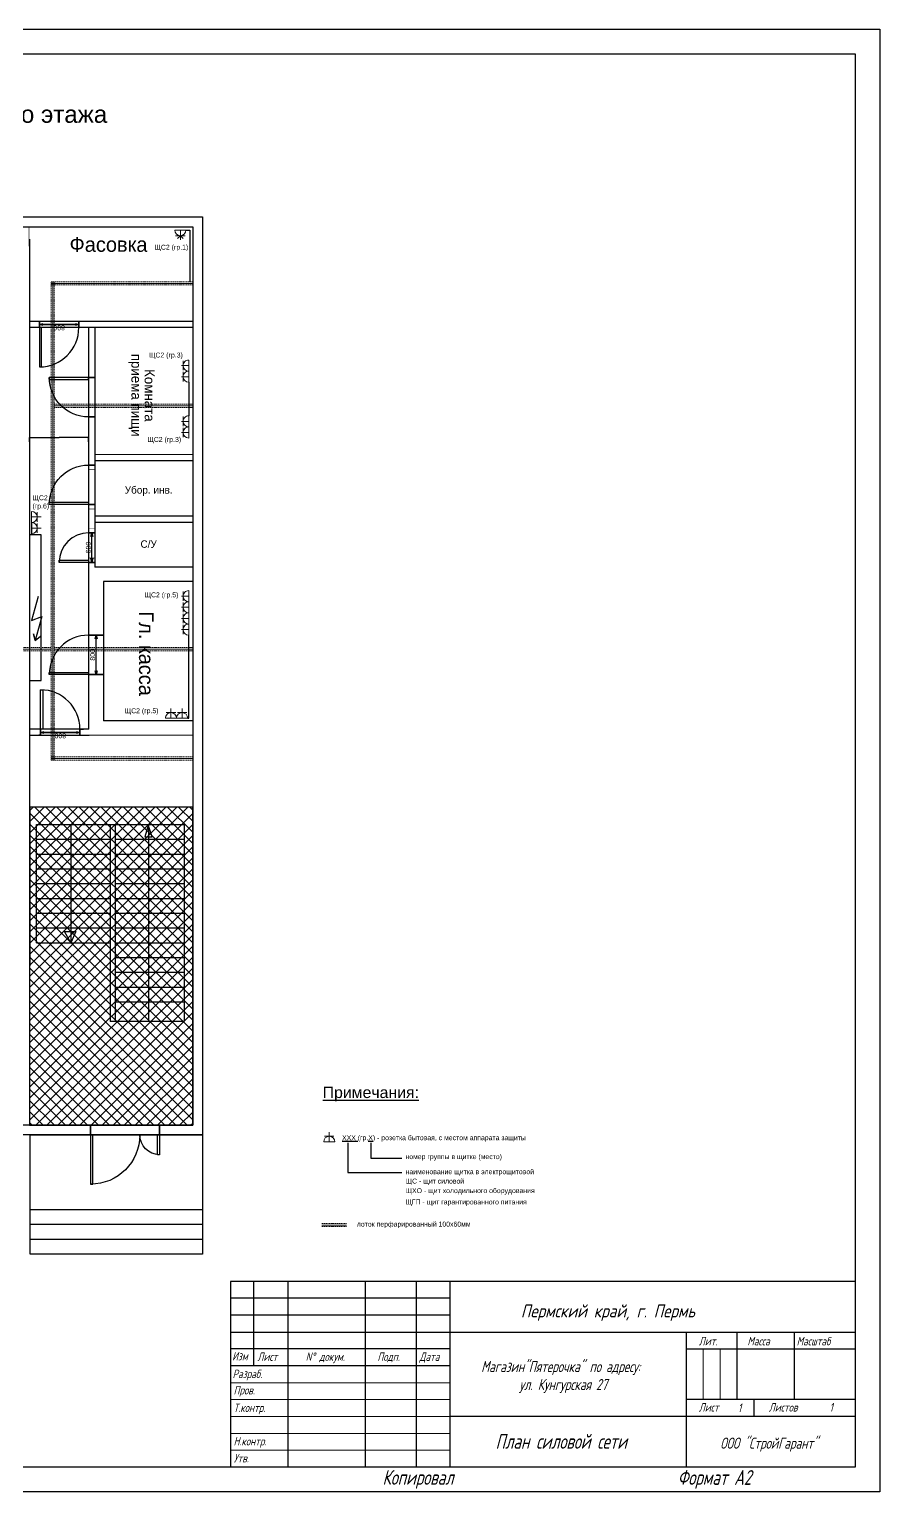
# Model space of a CAD drawing. Header units: millimetres. Extents: x -5700 to 80102, y -23640 to 6060.
# Drawn here: x 19032 to 36300, y -23640 to 6060 of the extents above; entities that cross this region are included whole.
import ezdxf
from ezdxf.enums import TextEntityAlignment as Align

# ---------------------------------------------------------------- set-up
doc = ezdxf.new("R2010")
doc.units = ezdxf.units.MM
doc.linetypes.add('невидимаяX2', pattern=[19.05, 12.7, -6.35])
doc.linetypes.add('штриховаяX2', pattern=[38.1, 25.4, -12.7])
for name, color, linetype in [('1 Этаж', 7, 'Continuous'), ('Dim', 7, 'Continuous'), ('ST', 7, 'Continuous'), ('Двери', 76, 'Continuous'), ('Наименов', 7, 'Continuous')]:
    doc.layers.add(name, color=color, linetype=linetype)
doc.layers.add('S01_Вспом', color=41, linetype='Continuous', plot=False)
doc.layers.add('SHTAMP_Ном_пера__98', color=7, linetype='Continuous', lineweight=25, true_color=0x1f1f1f)
for name, color, linetype, lineweight in [('Основная', 7, 'Continuous', 40), ('размеры', 250, 'Continuous', 30), ('СЛ - текст', 7, 'Continuous', 13), ('Стены', 7, 'Continuous', 35), ('текст', 250, 'Continuous', 20), ('тонкая', 7, 'Continuous', 20)]:
    doc.layers.add(name, color=color, linetype=linetype, lineweight=lineweight)
doc.styles.add('ROMANS', font='romans.shx', dxfattribs={"width": 0.7, "oblique": 15, "height": 1})
doc.styles.get("Standard").update_dxf_attribs({"font": 'arial.ttf'})
doc.styles.add('стиль1', font='romans.shx', dxfattribs={"width": 0.75, "oblique": 15, "height": 3.5})
doc.dimstyles.get("Standard").update_dxf_attribs({"dimtxt": 0.18, "dimasz": 0.18, "dimexe": 0.18, "dimexo": 0.0625, "dimgap": 0.09, "dimtad": 0, "dimtih": 1, "dimtoh": 1, "dimdec": 4, "dimzin": 0, "dimdsep": 46, "dimtxsty": 'Standard', "dimcen": 0.09, "dimadec": 0, "dimazin": 0, "dimtfac": 1, "dimtdec": 4, "dimtofl": 0, "dimtmove": 0, "dimatfit": 3, "dimfxl": 1, "dimtolj": 1, "dimtzin": 0, "dimarcsym": 0})

# ---------------------------------------------------------------- blocks, each defined once
blk = doc.blocks.new('_OPEN30')
at = {"color": 0, "linetype": 'ByBlock'}
for p, q in [((-1, 0.27), (0, 0)), ((0, 0), (-1, -0.27)), ((0, 0), (-1, 0))]:
    blk.add_line(p, q, dxfattribs=at)
blk = doc.blocks.new('*D62')
at = {"layer": 'Defpoints', "color": 0, "transparency": 16777216}
for p in [(0, -63), (800, -13), (800, -63)]:
    blk.add_point(p, dxfattribs=at)
at = {"layer": 'Dim', "color": 0, "lineweight": -2, "transparency": 16777216}
for p, q in [((75, -63), (725, -63)), ((800, -13), (800, -63))]:
    blk.add_line(p, q, dxfattribs=at)
at = {"layer": 'Dim', "color": 0, "lineweight": -2, "transparency": 16777216, "xscale": 75, "yscale": 75, "zscale": 75, "rotation": 180}
blk.add_blockref('_OPEN30', (0, -63), dxfattribs=at)
at = {"layer": 'Dim', "color": 0, "lineweight": -2, "transparency": 16777216, "xscale": 75, "yscale": 75, "zscale": 75}
blk.add_blockref('_OPEN30', (800, -63), dxfattribs=at)
at = {"layer": 'Dim', "color": 0, "transparency": 16777216, "insert": (400, 7), "char_height": 100, "attachment_point": 5}
blk.add_mtext('\\A1;800', dxfattribs=at)
blk = doc.blocks.new('*D64')
at = {"layer": 'Defpoints', "color": 0, "transparency": 16777216}
for p in [(-800, -14), (-800, -64), (0, -64)]:
    blk.add_point(p, dxfattribs=at)
at = {"layer": 'Dim', "color": 0, "lineweight": -2, "transparency": 16777216}
for p, q in [((-800, -14), (-800, -64)), ((-75, -64), (-725, -64))]:
    blk.add_line(p, q, dxfattribs=at)
at = {"layer": 'Dim', "color": 0, "lineweight": -2, "transparency": 16777216, "xscale": 75, "yscale": 75, "zscale": 75, "rotation": 180}
blk.add_blockref('_OPEN30', (-800, -64), dxfattribs=at)
at = {"layer": 'Dim', "color": 0, "lineweight": -2, "transparency": 16777216, "xscale": 75, "yscale": 75, "zscale": 75}
blk.add_blockref('_OPEN30', (0, -64), dxfattribs=at)
at = {"layer": 'Dim', "color": 0, "transparency": 16777216, "insert": (-400, 6), "char_height": 100, "attachment_point": 5}
blk.add_mtext('\\A1;800', dxfattribs=at)
blk = doc.blocks.new('*D66')
at = {"layer": 'Defpoints', "color": 0, "transparency": 16777216}
for p in [(0, -150), (800, -100), (800, -150)]:
    blk.add_point(p, dxfattribs=at)
at = {"layer": 'Dim', "color": 0, "lineweight": -2, "transparency": 16777216}
for p, q in [((75, -150), (725, -150)), ((800, -100), (800, -150))]:
    blk.add_line(p, q, dxfattribs=at)
at = {"layer": 'Dim', "color": 0, "lineweight": -2, "transparency": 16777216, "xscale": 75, "yscale": 75, "zscale": 75, "rotation": 180}
blk.add_blockref('_OPEN30', (0, -150), dxfattribs=at)
at = {"layer": 'Dim', "color": 0, "lineweight": -2, "transparency": 16777216, "xscale": 75, "yscale": 75, "zscale": 75}
blk.add_blockref('_OPEN30', (800, -150), dxfattribs=at)
at = {"layer": 'Dim', "color": 0, "transparency": 16777216, "insert": (400, -80), "char_height": 100, "attachment_point": 5}
blk.add_mtext('\\A1;800', dxfattribs=at)
blk = doc.blocks.new('*D68')
at = {"layer": 'Defpoints', "color": 0, "transparency": 16777216}
for p in [(-800, 64), (-800, 14), (0, 64)]:
    blk.add_point(p, dxfattribs=at)
at = {"layer": 'Dim', "color": 0, "lineweight": -2, "transparency": 16777216}
for p, q in [((-800, 14), (-800, 64)), ((-75, 64), (-725, 64))]:
    blk.add_line(p, q, dxfattribs=at)
at = {"layer": 'Dim', "color": 0, "lineweight": -2, "transparency": 16777216, "xscale": 75, "yscale": 75, "zscale": 75, "rotation": 180}
blk.add_blockref('_OPEN30', (-800, 64), dxfattribs=at)
at = {"layer": 'Dim', "color": 0, "lineweight": -2, "transparency": 16777216, "xscale": 75, "yscale": 75, "zscale": 75}
blk.add_blockref('_OPEN30', (0, 64), dxfattribs=at)
at = {"layer": 'Dim', "color": 0, "transparency": 16777216, "insert": (-400, 134), "char_height": 100, "attachment_point": 5}
blk.add_mtext('\\A1;800', dxfattribs=at)
blk = doc.blocks.new('*D172')
at = {"layer": 'Defpoints', "color": 0, "transparency": 16777216}
for p in [(19038, -2316), (20238, -2233), (20238, -2316)]:
    blk.add_point(p, dxfattribs=at)
at = {"layer": 'размеры', "color": 0, "lineweight": -2, "transparency": 16777216}
for p, q in [((19038, -2316), (19038, -2233)), ((19038, -2233), (19637, -2233)), ((20238, -2233), (19639, -2233)), ((20238, -2316), (20238, -2233))]:
    blk.add_line(p, q, dxfattribs=at)
at = {"layer": 'размеры', "color": 0, "transparency": 16777216}
for points in [[(19038, -2233), (19038, -2233), (19038, -2233)], [(20238, -2233), (20238, -2233), (20238, -2233)]]:
    blk.add_solid(points, dxfattribs=at)
at = {"layer": 'размеры', "color": 0, "transparency": 16777216, "insert": (19638, -2233), "char_height": 0.18, "attachment_point": 5}
blk.add_mtext('\\A1;1200.0000', dxfattribs=at)
blk = doc.blocks.new('*D70')
at = {"layer": 'Defpoints', "color": 0, "transparency": 16777216}
for p in [(-800, -15), (-800, -65), (0, -65)]:
    blk.add_point(p, dxfattribs=at)
at = {"layer": 'Dim', "color": 0, "lineweight": -2, "transparency": 16777216}
for p, q in [((-800, -15), (-800, -65)), ((-75, -65), (-725, -65))]:
    blk.add_line(p, q, dxfattribs=at)
at = {"layer": 'Dim', "color": 0, "lineweight": -2, "transparency": 16777216, "xscale": 75, "yscale": 75, "zscale": 75, "rotation": 180}
blk.add_blockref('_OPEN30', (-800, -65), dxfattribs=at)
at = {"layer": 'Dim', "color": 0, "lineweight": -2, "transparency": 16777216, "xscale": 75, "yscale": 75, "zscale": 75}
blk.add_blockref('_OPEN30', (0, -65), dxfattribs=at)
at = {"layer": 'Dim', "color": 0, "transparency": 16777216, "insert": (-400, 5), "char_height": 100, "attachment_point": 5}
blk.add_mtext('\\A1;800', dxfattribs=at)
blk = doc.blocks.new('*D72')
at = {"layer": 'Defpoints', "color": 0, "transparency": 16777216}
for p in [(-400, -25), (-400, -87.5), (1000, -87.5)]:
    blk.add_point(p, dxfattribs=at)
at = {"layer": 'Dim', "color": 0, "lineweight": -2, "transparency": 16777216}
for p, q in [((-400, -87.5), (-400, -25)), ((925, -25), (-325, -25)), ((1000, -87.5), (1000, -25))]:
    blk.add_line(p, q, dxfattribs=at)
at = {"layer": 'Dim', "color": 0, "lineweight": -2, "transparency": 16777216, "xscale": 75, "yscale": 75, "zscale": 75, "rotation": 180}
blk.add_blockref('_OPEN30', (-400, -25), dxfattribs=at)
at = {"layer": 'Dim', "color": 0, "lineweight": -2, "transparency": 16777216, "xscale": 75, "yscale": 75, "zscale": 75}
blk.add_blockref('_OPEN30', (1000, -25), dxfattribs=at)
at = {"layer": 'Dim', "color": 0, "transparency": 16777216, "insert": (300, 30), "char_height": 100, "attachment_point": 5}
blk.add_mtext('\\A1;1400', dxfattribs=at)
blk = doc.blocks.new('*D82')
at = {"layer": 'Defpoints', "color": 0, "transparency": 16777216}
for p in [(0, -64), (600, -14), (600, -64)]:
    blk.add_point(p, dxfattribs=at)
at = {"layer": 'Dim', "color": 0, "lineweight": -2, "transparency": 16777216}
for p, q in [((75, -64), (525, -64)), ((600, -14), (600, -64))]:
    blk.add_line(p, q, dxfattribs=at)
at = {"layer": 'Dim', "color": 0, "lineweight": -2, "transparency": 16777216, "xscale": 75, "yscale": 75, "zscale": 75, "rotation": 180}
blk.add_blockref('_OPEN30', (0, -64), dxfattribs=at)
at = {"layer": 'Dim', "color": 0, "lineweight": -2, "transparency": 16777216, "xscale": 75, "yscale": 75, "zscale": 75}
blk.add_blockref('_OPEN30', (600, -64), dxfattribs=at)
at = {"layer": 'Dim', "color": 0, "transparency": 16777216, "insert": (300, 6), "char_height": 100, "attachment_point": 5}
blk.add_mtext('\\A1;600', dxfattribs=at)
blk = doc.blocks.new('*U181')
at = {"layer": 'СЛ - текст'}
blk.add_line((0, 0), (0, 9710), dxfattribs=at)
at = {"layer": 'Стены', "linetype": 'штриховаяX2', "lineweight": 15}
for p, q in [((-33, 0), (-33, 9710)), ((31, 0), (31, 9710))]:
    blk.add_line(p, q, dxfattribs=at)
blk = doc.blocks.new('*U182')
at = {"layer": 'СЛ - текст'}
blk.add_line((0, 0), (2087, 0), dxfattribs=at)
at = {"layer": 'Стены', "linetype": 'штриховаяX2', "lineweight": 15}
for p, q in [((0, 33), (2087, 33)), ((0, -31), (2087, -31))]:
    blk.add_line(p, q, dxfattribs=at)
blk = doc.blocks.new('*U186')
at = {"layer": 'СЛ - текст'}
blk.add_line((0, 0), (2874, 0), dxfattribs=at)
at = {"layer": 'Стены', "linetype": 'штриховаяX2', "lineweight": 15}
for p, q in [((0, 33), (2874, 33)), ((0, -31), (2874, -31))]:
    blk.add_line(p, q, dxfattribs=at)
blk = doc.blocks.new('*U183')
at = {"layer": 'СЛ - текст'}
blk.add_line((0, 0), (2871, 0), dxfattribs=at)
at = {"layer": 'Стены', "linetype": 'штриховаяX2', "lineweight": 15}
for p, q in [((0, 33), (2871, 33)), ((0, -31), (2871, -31))]:
    blk.add_line(p, q, dxfattribs=at)
blk = doc.blocks.new('*U184')
at = {"layer": 'СЛ - текст'}
blk.add_line((0, 0), (2809, 0), dxfattribs=at)
at = {"layer": 'Стены', "linetype": 'штриховаяX2', "lineweight": 15}
for p, q in [((0, 33), (2809, 33)), ((0, -31), (2809, -31))]:
    blk.add_line(p, q, dxfattribs=at)
blk = doc.blocks.new('*U192')
for p, q in [((0, 0), (-346, 0)), ((0, 346), (-294, 346)), ((0, 346), (-177, 523)), ((0, 346), (0, 596)), ((0, 346), (177, 523)), ((0, 0), (0, 346)), ((0, 346), (294, 346)), ((0, 0), (346, 0))]:
    blk.add_line(p, q)
for start, end in [(90, 180), (0, 90)]:
    blk.add_arc((0, 0), 346, start, end)
blk = doc.blocks.new('*U178')
for p, q in [((0, 0), (0, 346)), ((0, 0), (346, 0)), ((0, 0), (0, -346)), ((230, 0), (439, 0)), ((346, 0), (346, 294)), ((346, 0), (346, -294)), ((0, -346), (0, -346))]:
    blk.add_line(p, q)
for start, end in [(0, 90), (270, 0)]:
    blk.add_arc((0, 0), 346, start, end)
blk = doc.blocks.new('*U179')
for p, q in [((0, 0), (-345.6, 0)), ((0, 0), (345.6, 0)), ((0, 0), (0, -345.6)), ((0, -345.6), (-293.76, -345.6)), ((0, -345.6), (293.76, -345.6)), ((0, -345.6), (0, -345.6)), ((0, -345.6), (0, -596.16))]:
    blk.add_line(p, q)
for start, end in [(180, 270), (270, 0)]:
    blk.add_arc((0, 0), 345.6, start, end)
blk = doc.blocks.new('*U193')
for p, q in [((-345.6, 0), (-596.16, 0)), ((-345.6, 0), (-345.6, 293.76)), ((0, 0), (-345.6, 0)), ((-345.6, 0), (-345.6, -293.76)), ((0, 0), (0, 345.6)), ((0, 0), (0, -345.6)), ((0, -345.6), (0, -345.6))]:
    blk.add_line(p, q)
for start, end in [(90, 180), (180, 270)]:
    blk.add_arc((0, 0), 345.6, start, end)
blk = doc.blocks.new('Короб')
at = {"layer": 'СЛ - текст'}
blk.add_line((0, 0), (500, 0), dxfattribs=at)
at = {"layer": 'Стены', "linetype": 'штриховаяX2', "lineweight": 15}
for p, q in [((0, 33), (500, 33)), ((0, -31), (500, -31))]:
    blk.add_line(p, q, dxfattribs=at)
blk = doc.blocks.new('*U61')
at = {"layer": 'Двери'}
blk.add_lwpolyline([(0, 0), (0, 800), (43.75, 800), (43.75, 0)], close=True, dxfattribs=at)
blk.add_arc((0, 0), 800, 0, 90, dxfattribs=at)
at = {"layer": 'Стены'}
for p, q in [((0, 0), (0, -126.52449)), ((800, 0), (800, -126.52449))]:
    blk.add_line(p, q, dxfattribs=at)
at = {"layer": 'Dim'}
dim = blk.add_linear_dim(base=(800, -63.26225), p1=(0, -63.26225), p2=(800, -13.26225), dimstyle='Standard', override={"dimscale": 1, "dimtxt": 100, "dimgap": 20, "dimarcsym": 2}, dxfattribs=at)
dim.commit()
dim.dimension.update_dxf_attribs({"geometry": '*D62', "text_midpoint": (400, 6.73775)})
blk = doc.blocks.new('*U63')
at = {"layer": 'Двери'}
blk.add_lwpolyline([(0, 0), (0, 800), (-43.75, 800), (-43.75, 0)], close=True, dxfattribs=at)
blk.add_arc((0, 0), 800, 90, 180, dxfattribs=at)
at = {"layer": 'Стены'}
for p, q in [((-800, 0), (-800, -128.3166)), ((0, 0), (0, -128.3166))]:
    blk.add_line(p, q, dxfattribs=at)
at = {"layer": 'Dim'}
dim = blk.add_linear_dim(base=(-800, -64.1583), p1=(0, -64.1583), p2=(-800, -14.1583), angle=180, dimstyle='Standard', override={"dimscale": 1, "dimtxt": 100, "dimgap": 20, "dimarcsym": 2}, dxfattribs=at)
dim.commit()
dim.dimension.update_dxf_attribs({"geometry": '*D64', "text_midpoint": (-400, 5.8417)})
blk = doc.blocks.new('*U65')
at = {"layer": 'Двери'}
blk.add_lwpolyline([(0, 0), (0, 800), (43.75, 800), (43.75, 0)], close=True, dxfattribs=at)
blk.add_arc((0, 0), 800, 0, 90, dxfattribs=at)
at = {"layer": 'Стены'}
for p, q in [((0, 0), (0, -299.23754)), ((800, 0), (800, -299.23754))]:
    blk.add_line(p, q, dxfattribs=at)
at = {"layer": 'Dim'}
dim = blk.add_linear_dim(base=(800, -149.61877), p1=(0, -149.61877), p2=(800, -99.61877), angle=0, dimstyle='Standard', override={"dimscale": 1, "dimtxt": 100, "dimgap": 20, "dimarcsym": 2}, dxfattribs=at)
dim.commit()
dim.dimension.update_dxf_attribs({"geometry": '*D66', "text_midpoint": (400, -79.61877)})
blk = doc.blocks.new('*U67')
at = {"layer": 'Двери'}
blk.add_lwpolyline([(0, 0), (0, -800), (-43.75, -800), (-43.75, 0)], close=True, dxfattribs=at)
blk.add_arc((0, 0), 800, 180, 270, dxfattribs=at)
at = {"layer": 'Стены'}
for p, q in [((-800, 0), (-800, 127.98307)), ((0, 0), (0, 127.98307))]:
    blk.add_line(p, q, dxfattribs=at)
at = {"layer": 'Dim'}
dim = blk.add_linear_dim(base=(-800, 63.99153), p1=(0, 63.99153), p2=(-800, 13.99153), angle=180, dimstyle='Standard', override={"dimscale": 1, "dimtxt": 100, "dimgap": 20, "dimarcsym": 2}, dxfattribs=at)
dim.commit()
dim.dimension.update_dxf_attribs({"geometry": '*D68', "text_midpoint": (-400, 133.99153)})
blk = doc.blocks.new('*U69')
at = {"layer": 'Двери'}
blk.add_lwpolyline([(0, 0), (0, 800), (-43.75, 800), (-43.75, 0)], close=True, dxfattribs=at)
blk.add_arc((0, 0), 800, 90, 180, dxfattribs=at)
at = {"layer": 'Стены'}
for p, q in [((-800, 0), (-800, -130.0259)), ((0, 0), (0, -130.0259))]:
    blk.add_line(p, q, dxfattribs=at)
at = {"layer": 'Dim'}
dim = blk.add_linear_dim(base=(-800, -65.01295), p1=(0, -65.01295), p2=(-800, -15.01295), angle=180, dimstyle='Standard', override={"dimscale": 1, "dimtxt": 100, "dimgap": 20, "dimarcsym": 2}, dxfattribs=at)
dim.commit()
dim.dimension.update_dxf_attribs({"geometry": '*D70', "text_midpoint": (-400, 4.98705)})
blk = doc.blocks.new('*U71')
at = {"layer": 'Двери'}
for points in [[(-400, -125), (-400, -525), (-356, -525), (-356, -125)], [(1000, -125), (1000, -1125), (956, -1125), (956, -125)]]:
    blk.add_lwpolyline(points, close=True, dxfattribs=at)
for centre, radius, start, end in [((-400, -125), 400, 270, 0), ((1000, -125), 1000, 180, 270)]:
    blk.add_arc(centre, radius, start, end, dxfattribs=at)
at = {"layer": 'Стены'}
for p, q in [((-400, -125), (-400, 75)), ((1000, -125), (1000, 75))]:
    blk.add_line(p, q, dxfattribs=at)
at = {"layer": 'Dim'}
dim = blk.add_linear_dim(base=(-400, -25), p1=(1000, -87.5), p2=(-400, -87.5), angle=180, dimstyle='Standard', override={"dimscale": 1, "dimtxt": 100, "dimgap": 5, "dimarcsym": 2}, dxfattribs=at)
dim.commit()
dim.dimension.update_dxf_attribs({"geometry": '*D72', "text_midpoint": (300, 30)})
blk = doc.blocks.new('*U81')
at = {"layer": 'Двери'}
blk.add_lwpolyline([(0, 0), (0, 600), (43.75, 600), (43.75, 0)], close=True, dxfattribs=at)
blk.add_arc((0, 0), 600, 0, 90, dxfattribs=at)
at = {"layer": 'Стены'}
for p, q in [((0, 0), (0, -128.40939)), ((600, 0), (600, -128.40939))]:
    blk.add_line(p, q, dxfattribs=at)
at = {"layer": 'Dim'}
dim = blk.add_linear_dim(base=(600, -64.2047), p1=(0, -64.2047), p2=(600, -14.2047), dimstyle='Standard', override={"dimscale": 1, "dimtxt": 100, "dimgap": 20, "dimarcsym": 2}, dxfattribs=at)
dim.commit()
dim.dimension.update_dxf_attribs({"geometry": '*D82', "text_midpoint": (300, 5.7953)})

msp = doc.modelspace()

# ---------------------------------------------------------------- hatches: boundary and pattern name
h = msp.add_hatch()
h.set_pattern_fill('ANSI37', color=256, scale=50)
h.set_pattern_definition([(45, (-160589.12, 73010.05), (-112.2532, 112.2532), []), (135, (-160589.12, 73010.05), (-112.2532, -112.2532), [])])
h.paths.add_polyline_path([(19037.99464, -16195.45428), (22349.87396, -16195.45428), (22349.87396, -9738.11396), (19041.33955, -9738.11396)])

# ---------------------------------------------------------------- linework, layer by layer
for p, q in [((22213.08067, 1980), (22290, 1980)), ((22290, 1980), (22290, 933.2134)), ((22270, -1109.24202), (22270, -1790)), ((19079.14835, -3956.91933), (19079.14835, -4206.17992)), ((22270, -7931.63431), (22270, -6244.6454)), ((22248.73534, -7931.63431), (22270, -7931.63431)), ((22349.87396, -9738.11396), (22349.87396, -16195.45428)), ((22349.87396, -16195.45428), (19242.26581, -16195.45428)), ((25500, -16555.06416), (25500, -17155.06416)), ((25970, -16555.06416), (25970, -16865.06416)), ((25970, -16865.06416), (26600, -16865.06416)), ((25500, -17155.06416), (26600, -17155.06416))]:
    msp.add_line(p, q)
at = {"color": 0}
for p, q in [((19175.81477, -10089.94573), (22175.81477, -10089.94573)), ((19175.81477, -12489.94573), (19175.81477, -10089.94573)), ((19875.81477, -10089.94573), (19875.81477, -12489.94573)), ((20675.81477, -10089.94573), (20675.81477, -14089.94573)), ((20775.81477, -10089.94573), (20775.81477, -14089.94573)), ((21450.81477, -10089.94573), (21375.81477, -10339.94573)), ((21450.81477, -10089.94573), (21450.81477, -14089.94573)), ((22175.81477, -10089.94573), (22175.81477, -14089.94573)), ((19175.81477, -10389.94573), (20675.81477, -10389.94573)), ((20775.81477, -10389.94573), (22175.81477, -10389.94573)), ((21375.81477, -10339.94573), (21525.81477, -10339.94573)), ((21525.81477, -10339.94573), (21450.81477, -10114.94573)), ((19175.81477, -10689.94573), (20675.81477, -10689.94573)), ((20775.81477, -10689.94573), (22175.81477, -10689.94573)), ((19175.81477, -10989.94573), (20675.81477, -10989.94573)), ((20775.81477, -10989.94573), (22175.81477, -10989.94573)), ((19175.81477, -11289.94573), (20675.81477, -11289.94573)), ((20775.81477, -11289.94573), (22175.81477, -11289.94573)), ((19175.81477, -11589.94573), (20675.81477, -11589.94573)), ((20775.81477, -11589.94573), (22175.81477, -11589.94573)), ((19175.81477, -11889.94573), (20675.81477, -11889.94573)), ((20775.81477, -11889.94573), (22175.81477, -11889.94573)), ((19175.81477, -12189.94573), (20675.81477, -12189.94573)), ((19175.81477, -12189.94573), (20675.81477, -12189.94573)), ((19875.81477, -12489.94573), (19750.81477, -12264.94573)), ((19750.81477, -12264.94573), (19975.81477, -12264.94573)), ((19975.81477, -12264.94573), (19875.81477, -12489.94573)), ((20775.81477, -12189.94573), (22175.81477, -12189.94573)), ((20775.81477, -12189.94573), (22175.81477, -12189.94573)), ((19175.81477, -12489.94573), (20675.81477, -12489.94573)), ((20775.81477, -12489.94573), (22175.81477, -12489.94573)), ((20775.81477, -12789.94573), (22175.81477, -12789.94573)), ((20775.81477, -13089.94573), (22175.81477, -13089.94573)), ((20775.81477, -13389.94573), (22175.81477, -13389.94573)), ((20775.81477, -13689.94573), (22175.81477, -13689.94573)), ((22175.81477, -14089.94573), (20675.81477, -14089.94573)), ((19050.81385, -16394.37044), (22550.81477, -16394.37044)), ((19050.81385, -18814.94573), (19050.81385, -16394.37044)), ((22550.81477, -16394.37044), (22550.81477, -18814.94573)), ((22550.81477, -17914.94573), (19050.81385, -17914.94573)), ((22550.81477, -18214.94573), (19050.81385, -18214.94573)), ((22550.81477, -18514.94573), (19050.81385, -18514.94573)), ((22550.81477, -18814.94573), (19050.81385, -18814.94573)), ((27571.66347, -19711.52645), (23114.64785, -19711.52645)), ((27571.66347, -20054.3738), (23114.64785, -20054.3738)), ((27571.66347, -20740.06851), (23114.64785, -20740.06851)), ((27571.66347, -21082.91587), (23114.64785, -21082.91587)), ((32371.52645, -23140), (32371.52645, -23140))]:
    msp.add_line(p, q, dxfattribs=at)
at = {"color": 0, "linetype": 'ByBlock', "lineweight": 25}
for points in [[(-5700, 6060), (36300, 6060), (36300, -23640), (-5700, -23640)], [(-3700, 5560), (35800, 5560), (35800, -23140), (-3700, -23140)]]:
    msp.add_lwpolyline(points, close=True, dxfattribs=at)
at = {"color": 1}
msp.add_lwpolyline([(19038.81856, -4206.17992), (19038.15661, -7165.64557), (19276.83326, -7164.92146), (19276.83326, -4206.17992)], close=True, dxfattribs=at)
msp.add_lwpolyline([(19215.0947, -5458.71856), (19079.525, -5950.268), (19286.17627, -5864.85574), (19150.60657, -6356.40518), (19119.23023, -6218.50839), (19150.60657, -6356.40518), (19257.51488, -6263.82757)], dxfattribs=at)
msp.add_lwpolyline([(19037.99464, -16195.45428), (22349.87396, -16195.45428), (22349.87396, -9738.11396), (19041.33955, -9738.11396)], close=True)
at = {"layer": '1 Этаж'}
for p, q in [((748.99486, 2247.64879), (22549.96612, 2247.64879)), ((22549.96612, 2247.64879), (22549.83321, -16395.10201)), ((948.83414, 2047.88611), (22349.83321, 2047.88611)), ((22349.83321, 2047.88611), (22349.83321, -16195.11393)), ((22349.83321, -16195.11393), (948.83414, -16195.11393)), ((22549.83321, -16395.10201), (748.83414, -16390.54386))]:
    msp.add_line(p, q, dxfattribs=at)
at = {"layer": 'S01_Вспом', "const_width": 10}
msp.add_lwpolyline([(19025.8338, 2047.88611), (22350.44292, 2047.88611), (22345.62143, 136.5287), (20039.23918, 136.5287), (20039.23918, 2.27896), (20238.15661, 2.27896), (20238.15661, -1012.21904), (20366.24371, -1012.20805), (20366.15661, 2.27896), (22349.83321, 2.27896), (22349.83321, -2578.60535), (20366.37821, -2578.77564), (20366.37821, -1812.21904), (20238.15661, -1812.21904), (20238.15661, -2883.90184), (20366.40441, -2883.90184), (20366.483, -2704.23874), (22349.83321, -2704.23874), (22349.83321, -3830.21327), (20366.48567, -3830.38355), (20366.47309, -3683.90184), (20238.15661, -3683.90184), (20238.15661, -4078.85584), (20366.507, -4078.85584), (20366.50846, -3955.09079), (22350.44292, -3955.09079), (22350.44292, -4866.01747), (20366.57458, -4866.01747), (20366.55851, -4678.85584), (20238.15661, -4678.85584), (20238.15661, -6244.84137), (20537.40543, -6244.71219), (20536.93469, -5154.20441), (22349.83321, -5154.20441), (22349.83321, -7984.85986), (20538.15661, -7984.85986), (20538.15661, -7044.84137), (20238.15661, -7044.84137), (20238.15661, -8154.33486), (20062.20967, -8168.3264), (20062.21795, -8282.25987), (22350.44292, -8282.25987), (22350.44292, -9740.19084), (19041.33955, -9738.11396), (19041.23372, -8282.33409), (19262.20967, -8263.73374), (19262.20967, -8154.33486), (19038.15661, -8154.33486), (19038.15661, 2.27896), (19239.23918, 2.27896), (19239.23918, 127.27896), (19038.15661, 127.27896), (19025.8338, 2047.88611)], dxfattribs=at)
at = {"layer": 'ST', "color": 1}
for p, q in [((19038.15661, 1797.02419), (19038.15661, -16196.30435)), ((22349.83321, 127.27896), (19037.65281, 127.27896)), ((22349.83321, 2.27896), (19038.03223, 2.27896)), ((20238.15661, 2.27896), (20238.15661, -8154.33486)), ((20366.15661, 2.27896), (20366.57458, -4866.01747)), ((22349.83321, -2578.60535), (20366.15661, -2579.23859)), ((22349.83321, -2705.10642), (20366.15661, -2704.23859)), ((22349.83321, -3830.21327), (20366.15661, -3830.09079)), ((22350.44292, -3955.11415), (20366.15661, -3955.09079)), ((22350.44292, -4866.01747), (20366.57458, -4866.01747)), ((20536.93469, -5154.20441), (20538.15661, -7984.85986)), ((22350.44292, -5154.20441), (20536.93469, -5154.20441)), ((22347.04293, -7984.85986), (20538.15661, -7984.85986)), ((20239.90224, -8154.33486), (19038.15661, -8154.33486)), ((20247.68107, -8282.24639), (19038.15661, -8282.33431)), ((22349.83321, -8278.71622), (20235.25982, -8282.24639))]:
    msp.add_line(p, q, dxfattribs=at)
at = {"layer": 'Основная', "color": 0, "lineweight": -2}
for p, q in [((23114.64785, -19368.67909), (23114.64785, -23140)), ((35800, -19368.67909), (23114.64785, -19368.67909)), ((23594.63415, -21082.91587), (23594.63415, -19368.67909)), ((24280.32886, -19368.67909), (24280.32886, -23140)), ((25857.4267, -23140), (25857.4267, -19368.67909)), ((26885.96876, -19368.67909), (26885.96876, -23140)), ((27571.66347, -19368.67909), (27571.66347, -23140)), ((23114.64785, -20397.22116), (35800, -20397.22116)), ((32371.52645, -20397.22116), (32371.52645, -23140)), ((33400.06851, -20397.22116), (33400.06851, -21768.61058)), ((34565.74952, -20397.22116), (34565.74952, -21768.61058)), ((32371.52645, -20740.06851), (35800, -20740.06851)), ((35800, -21768.61058), (32371.52645, -21768.61058)), ((33742.91587, -21768.61058), (33742.91587, -22111.45793)), ((35800, -22111.45793), (27571.66347, -22111.45793))]:
    msp.add_line(p, q, dxfattribs=at)
at = {"layer": 'тонкая', "color": 0}
for p, q in [((32713.52613, -20754.37842), (32713.52613, -21768.61058)), ((33061.71822, -20754.37842), (33061.71822, -21768.61058)), ((23114.64785, -21425.76322), (27571.66347, -21425.76322)), ((27571.66347, -21768.61058), (23114.64785, -21768.61058)), ((27571.66347, -22111.45793), (23114.64785, -22111.45793))]:
    msp.add_line(p, q, dxfattribs=at)
for points in [[(23114.64785, -22454.30529), (27571.66347, -22454.30529)], [(23114.64785, -22797.15264), (27571.66347, -22797.15264)]]:
    msp.add_lwpolyline(points, dxfattribs=at)

# ---------------------------------------------------------------- block references
at = {"linetype": 'невидимаяX2'}
for name, p in [('*U183', (19476.7866, 900)), ('*U181', (19510, -8780)), ('*U184', (19540.91672, -1590)), ('*U182', (17390, -6530)), ('*U184', (19540.91672, -6530)), ('*U186', (19476.7866, -8750))]:
    msp.add_blockref(name, p, dxfattribs=at)
at = {"rotation": 90.00000000000004}
for name, p in [('*U81', (20238.15661, -4766.07182)), ('*U65', (20238.15661, -7044.84137))]:
    msp.add_blockref(name, p, dxfattribs=at)
msp.add_blockref('Короб', (24970, -18225.06416))
at = {"layer": 'СЛ - текст', "yscale": 0.3272010263174792, "zscale": 0.3272010263174792, "rotation": 180}
for name, p, xscale in [('*U192', (22100, 1980), 0.3272010263174792), ('*U178', (22270, -770), 0.3272010263174792), ('*U178', (22270, -996.16135), 0.3272010263174792), ('*U178', (22270, -1903.08067), 0.3272010263174792), ('*U178', (22270, -2129.24202), 0.3272010263174792), ('*U193', (19079.14835, -3843.83865), 0.3272010263174792), ('*U193', (19079.14835, -4070), 0.3272010263174792), ('*U178', (22270, -5453.08067), 0.3272010263174792), ('*U178', (22270, -5679.24202), 0.3272010263174792), ('*U178', (22270, -5905.40337), 0.3272010263174792), ('*U178', (22270, -6131.56472), 0.3272010263174792), ('*U179', (21909.49332, -7931.63431), 0.3272010263174792), ('*U179', (22135.65467, -7931.63431), 0.3272010263174792), ('*U179', (25123.08067, -16535.06416), -0.3272010263174792)]:
    msp.add_blockref(name, p, dxfattribs=dict(at, xscale=xscale))
at = {"layer": 'Стены', "rotation": 180}
for name, p in [('*U69', (19239.23918, 2.27896)), ('*U67', (19262.20967, -8154.33486))]:
    msp.add_blockref(name, p, dxfattribs=at)
at = {"layer": 'Стены', "xscale": -1, "rotation": 90.00000000000006}
for name, p in [('*U61', (20238.15661, -1012.21904)), ('*U63', (20238.15661, -3589.94573))]:
    msp.add_blockref(name, p, dxfattribs=at)
at = {"layer": 'Стены', "xscale": -1}
msp.add_blockref('*U71', (21277.77642, -16269.62697), dxfattribs=at)

# ---------------------------------------------------------------- texts
at = {"width": 0.96875}
msp.add_text('Фасовка', height=300, dxfattribs=at).set_placement((20641.18989, 1540), align=Align.CENTER)
msp.add_text('Гл. касса', height=300, rotation=270, dxfattribs=at).set_placement((21260, -6618.79093), align=Align.CENTER)
at = {"color": 0, "linetype": 'ByBlock', "lineweight": 25, "style": 'ROMANS', "oblique": 15}
for s, height, width, p in [('Пермский край, г. Пермь', 263.2859491, 0.8, (29013.51264, -20099.75029)), ('Копировал', 300, 0.7, (26203.64939, -23498.45839)), ('Формат А2', 300, 0.7, (32195.87312, -23499.5839))]:
    msp.add_text(s, height=height, dxfattribs=dict(at, width=width)).set_placement(p)
at = {"attachment_point": 1}
for s, width, heights, insert, char_height in [('План первого этажа', 6046.9518385, [457.9706], (16030, 4510), 350), ('ЩC2 (гр.1)', 805.1196534, [0], (21573.60158, 1684.01765), 100), ('ЩC2 (гр.3)', 805.1196534, [0], (21463.60158, -505.98234), 100), ('ЩC2 (гр.3)', 805.1196534, [0], (21430, -2220), 100), ('ЩC2 \\P(гр.6)', 805.1196534, [0], (19096.78682, -3405.2072), 100), ('ЩC2 (гр.5)', 805.1196534, [0], (21373.60165, -5375.98233), 100), ('ЩC2 (гр.5)', 805.1196534, [0], (20970, -7730), 100), ('{\\LПримечания:}', 6046.9518385, [457.9706], (24989.90591, -15414.4), 230), ('{\\LXXX} (гр.{\\LX}) - розетка бытовая, с местом аппарата защиты', 4286.3984239, [0], (25383.60158, -16401.04652), 100), ('номер группы в щитке (место)', 2065.0533121, [0], (26670, -16785.06416), 100), ('наименование щитка в электрощитовой', 2634.0041004, [0], (26673.60158, -17091.04652), 100), ('ЩC - щит силовой', 1362.7944648, [0], (26673.60158, -17281.04652), 100), ('ЩХО - щит холодильного оборудования', 3812.5712858, [0], (26673.60162, -17475.2092), 100), ('ЩГП - щит гарантированного питания', 3093.0868198, [0], (26670, -17705.06416), 100), ('лоток перфарированный 100х60мм', 3657.0643293, [0], (25683.60162, -18155.2092), 100)]:
    msp.add_mtext_dynamic_manual_height_columns(s, width=width, gutter_width=12.5, heights=heights, dxfattribs=dict(at, insert=insert, char_height=char_height))
at = {"layer": 'SHTAMP_Ном_пера__98', "color": 0, "linetype": 'ByBlock', "lineweight": 25, "attachment_point": 5, "line_spacing_factor": 0.971274, "style": 'ROMANS'}
for s, insert, char_height, width in [('Магазин"Пятерочка" по адресу:\\P ул. Кунгурская 27', (29823.85538, -21310.86952), 225, 3873.2001314), ('План силовой сети', (29832.24077, -22616.64472), 300, 7000), ('ООО "СтройГарант"', (34050.9726, -22683.54803), 225, 3689.6034303)]:
    msp.add_mtext(s, dxfattribs=dict(at, insert=insert, char_height=char_height, width=width))
at = {"layer": 'Наименов', "width": 0.96875}
for s, p in [('приема пищи', (21106.23208, -1371.14725)), ('Комната', (21375.45154, -1375.74893))]:
    msp.add_text(s, height=200, rotation=270, dxfattribs=at).set_placement(p, align=Align.CENTER)
for s, p in [('Убор. инв.', (21456.78696, -3370)), ('С/У', (21455.97939, -4470))]:
    msp.add_text(s, height=150, dxfattribs=at).set_placement(p, align=Align.CENTER)
at = {"layer": 'текст', "color": 0, "style": 'стиль1', "oblique": 15, "width": 0.75}
for s, height, p in [('Лит.', 171.423678, (32626.46548, -20667.02923)), ('Масса', 171.423678, (33612.11731, -20667.02923)), ('Масштаб', 171.423678, (34612.69799, -20667.02923)), ('Изм', 171.423678, (23152.02681, -20972.37383)), ('Лист', 171.423678, (23664.6361, -20982.68012)), ('N%%d докум. ', 171.4236776, (24644.05947, -20982.68012)), ('Подп.', 171.423678, (26101.33242, -20982.68012)), ('Дата', 171.423678, (26955.09845, -20982.68012)), ('Разраб.', 171.423678, (23159.99242, -21332.42768)), ('Пров.', 171.423678, (23180.62501, -21663.76314)), ('Т.контр.', 171.423678, (23180.62501, -22019.97536)), ('Лист', 171.423678, (32626.46548, -22011.9421)), ('1', 175.42039, (33421.10291, -22022.77976)), ('Листов', 171.423678, (34047.52747, -22011.9421)), ('1', 175.42039, (35279.47675, -22012.52424)), ('Н.контр.', 171.423678, (23180.62501, -22700.3368)), ('Утв.', 171.423678, (23180.62501, -23044.52909))]:
    msp.add_text(s, height=height, dxfattribs=at).set_placement(p)

# ---------------------------------------------------------------- dimensions: what is measured, and where the dimension line sits
at = {"layer": 'размеры'}
dim = msp.add_linear_dim(base=(20238.15661, -2232.86054), p1=(19038.15661, -2315.65156), p2=(20238.15661, -2315.65156), dimstyle='Standard', override={"dimscale": 1, "dimarcsym": 2}, dxfattribs=at)
dim.commit()
dim.dimension.update_dxf_attribs({"geometry": '*D172', "text_midpoint": (19638.15661, -2232.86054)})

doc.saveas('drawing.dxf')
